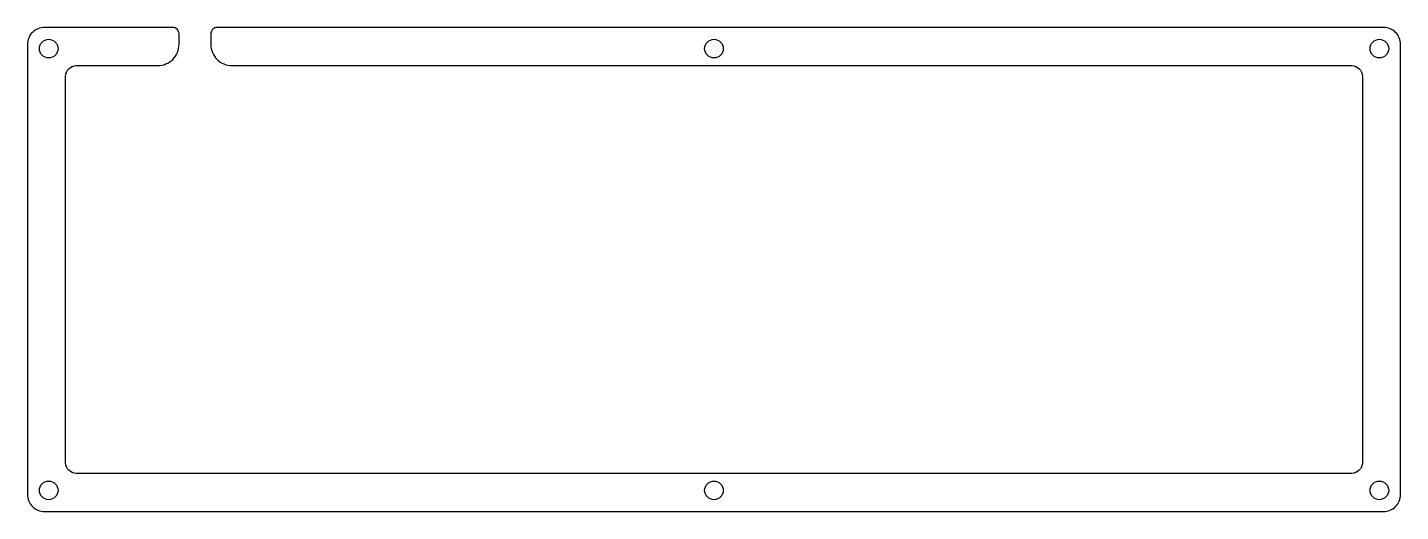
# Model space of a CAD drawing. Extents: x 45 to 369, y 19 to 133.
import ezdxf

# ---------------------------------------------------------------- set-up
doc = ezdxf.new("R2010")
doc.units = 0
doc.header["$LTSCALE"] = 0.4
doc.layers.add('PAPER_OUTLINES', color=7, linetype='CONTINUOUS')

msp = doc.modelspace()

# ---------------------------------------------------------------- linework, layer by layer
at = {"layer": 'PAPER_OUTLINES'}
msp.add_lwpolyline([(93.32, 123.96), (357.33, 123.96, -0.414214), (359.83, 121.46), (359.83, 30.26, -0.414214), (357.33, 27.76), (56.58, 27.76, -0.414214), (54.08, 30.26), (54.08, 121.46, -0.414214), (56.58, 123.96), (75.82, 123.96, 0.414214), (80.82, 128.96), (80.82, 131.46, 0.414214), (79.32, 132.96), (49.08, 132.96, 0.414214), (45.08, 128.96), (45.08, 22.76, 0.414214), (49.08, 18.76), (364.83, 18.76, 0.414214), (368.83, 22.76), (368.83, 128.96, 0.414214), (364.83, 132.96), (89.82, 132.96, 0.414214), (88.32, 131.46), (88.32, 128.96, 0.414214)], format="xyb", close=True, dxfattribs=at)
for centre in [(50.08, 127.96), (206.95, 127.96), (363.83, 127.96), (50.08, 23.76), (206.95, 23.76), (363.83, 23.76)]:
    msp.add_circle(centre, 2.2, dxfattribs=at)

doc.saveas('drawing.dxf')
